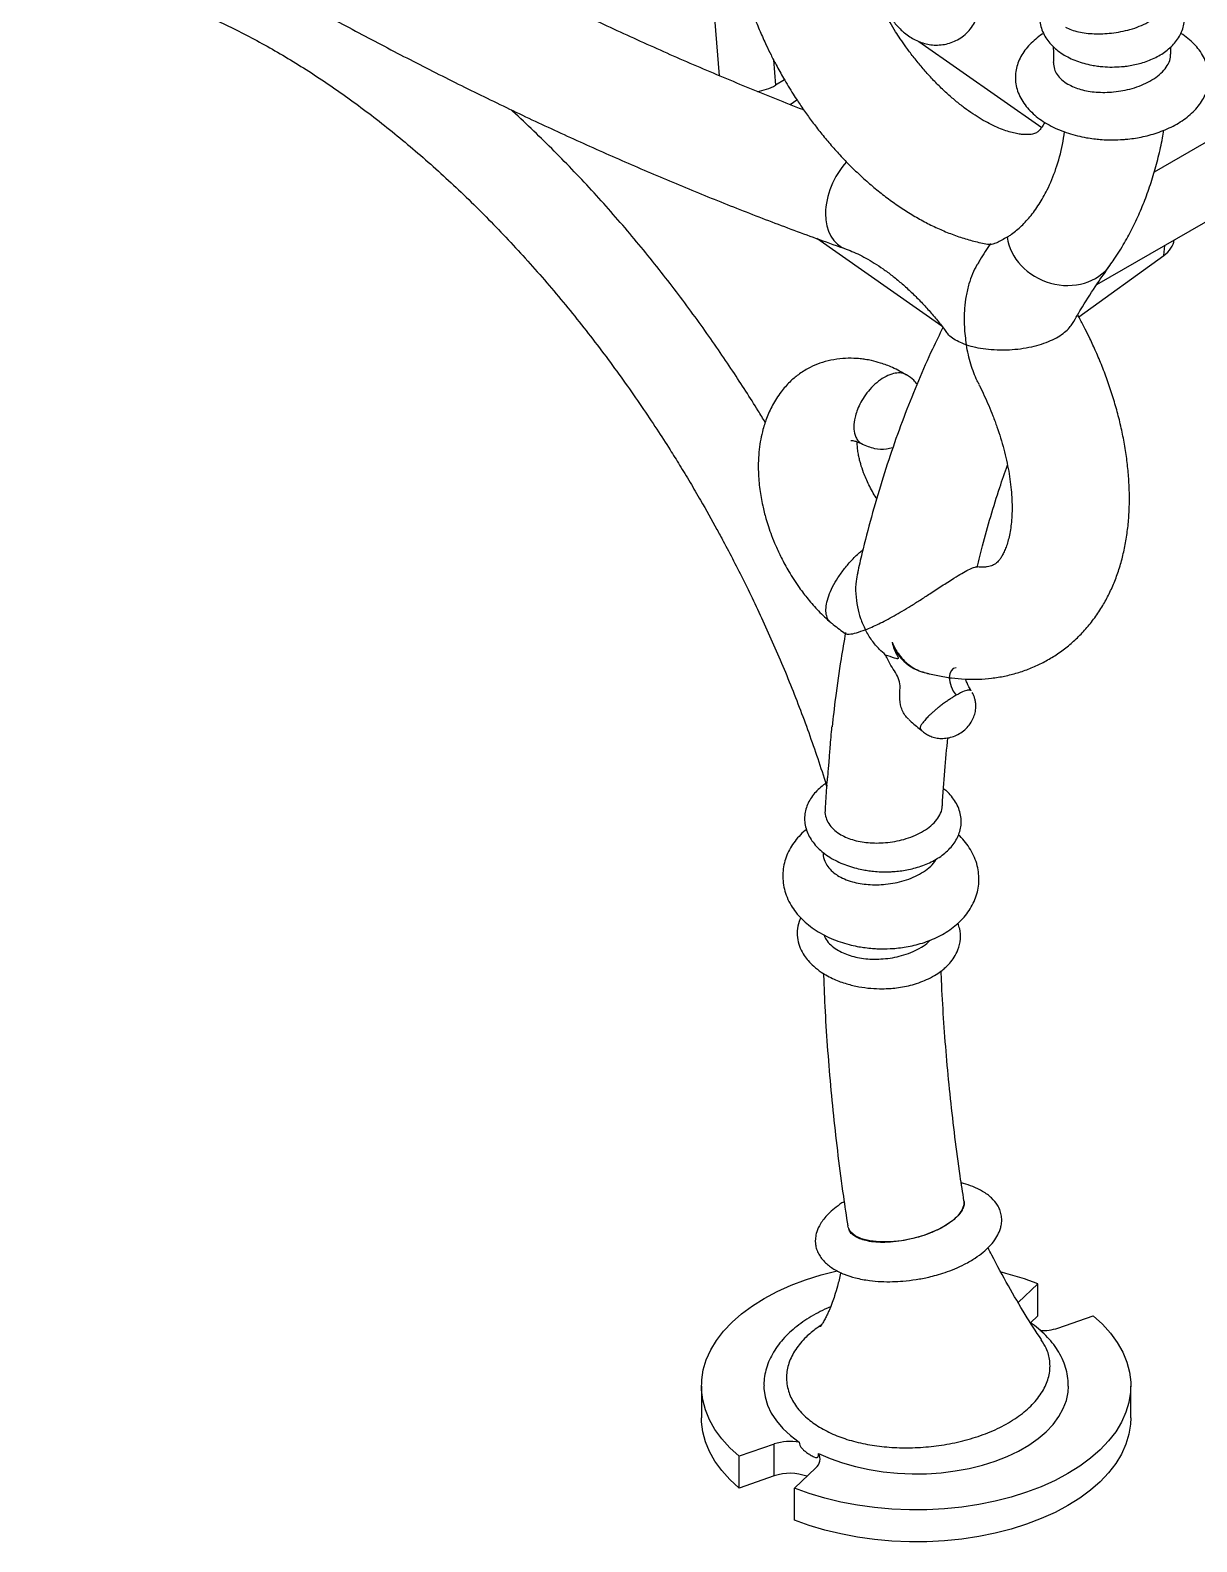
# Model space of a CAD drawing. Header units: millimetres. Extents: x 2710 to 8650, y -4054 to 146.
# Drawn here: x 6531.3 to 6830.1, y -2647.4 to -2260.2 of the extents above; entities that cross this region are included whole.
import ezdxf

# ---------------------------------------------------------------- set-up
doc = ezdxf.new("R2010")
doc.units = ezdxf.units.MM

# ---------------------------------------------------------------- blocks, each defined once
blk = doc.blocks.new('izometria')
at = {"linetype": 'Continuous'}
for p, q in [((3264.33, 1440.64), (2018.88, 721.66)), ((3262.25, 1419.1), (2004.09, 692.78)), ((1907.55, 746.38), (1905.92, 767)), ((1958.61, 755.15), (1990.07, 733.16)), ((2023.13, 751.9), (2023.12, 753.76)), ((1921.4, 750.43), (1921.91, 743.95)), ((1924.23, 745.29), (1921.91, 743.95)), ((1925.62, 739), (1927.35, 740.23)), ((1964.49, 682.26), (1932.44, 704.66)), ((2021.36, 700.36), (2021.6, 702.89)), ((1999.57, 684.62), (2021.36, 700.36)), ((1963.98, 451.02), (1963.94, 451)), ((1989.08, 436.9), (1984.06, 432.11)), ((1989.08, 428.73), (1989.08, 436.9)), ((1989.08, 428.73), (1987.21, 426.95)), ((1994.25, 425.59), (2003.23, 428.73)), ((1902.91, 410.74), (1902.91, 402.57)), ((2012.91, 402.57), (2012.91, 410.74)), ((1921.58, 395.88), (1912.6, 392.74)), ((1921.58, 387.72), (1921.58, 395.88)), ((1912.6, 384.58), (1912.6, 392.74)), ((1921.58, 387.72), (1912.6, 384.58)), ((1926.74, 384.58), (1932.19, 389.76)), ((1926.74, 376.41), (1926.74, 384.58))]:
    blk.add_line(p, q, dxfattribs=at)
at = {"linetype": 'Continuous', "flags": 128}
for points in [[(1968.15, 594.73), (1967.43, 594.5), (1966.87, 593.98), (1966.52, 593.2), (1966.4, 592.22), (1966.52, 591.1), (1966.87, 589.91), (1967.43, 588.75), (1968.15, 587.68)], [(1970.09, 458.15), (1970.14, 457.18), (1969.63, 455.77), (1968.57, 454.32), (1967, 452.9), (1964.98, 451.56), (1963.98, 451.02)], [(1963.95, 451), (1959.91, 449.32), (1957.06, 448.51), (1954.14, 447.94), (1951.26, 447.65), (1948.53, 447.63), (1946.07, 447.9), (1943.96, 448.44), (1942.28, 449.23), (1941.1, 450.24), (1940.47, 451.43), (1940.45, 451.76)], [(1912.6, 392.74), (1910.21, 394.93), (1908.13, 397.23), (1906.39, 399.62), (1904.99, 402.08), (1903.95, 404.6), (1903.26, 407.17), (1902.94, 409.75), (1902.98, 412.34), (1903.39, 414.92), (1904.17, 417.48), (1905.3, 419.98), (1906.78, 422.43), (1908.6, 424.8), (1910.75, 427.07), (1913.22, 429.24), (1915.98, 431.28), (1919.02, 433.19), (1922.32, 434.94), (1925.86, 436.54), (1929.61, 437.96), (1933.55, 439.2), (1937.66, 440.26), (1937.77, 440.28)], [(2003.23, 428.73), (2005.62, 426.54), (2007.69, 424.24), (2009.43, 421.85), (2010.83, 419.39), (2011.88, 416.87), (2012.56, 414.31), (2012.89, 411.72), (2012.84, 409.13), (2012.43, 406.55), (2011.66, 404), (2010.53, 401.49), (2009.05, 399.04), (2007.22, 396.67), (2005.07, 394.4), (2002.61, 392.23), (1999.85, 390.19), (1996.8, 388.29), (1993.5, 386.53), (1989.96, 384.93), (1986.21, 383.51), (1982.27, 382.27), (1978.17, 381.22), (1973.93, 380.36), (1969.59, 379.71), (1965.16, 379.26), (1960.69, 379.03), (1956.21, 379), (1951.73, 379.19), (1947.29, 379.58), (1942.93, 380.19), (1938.66, 380.99), (1934.52, 382), (1930.54, 383.2), (1926.74, 384.58)], [(1918.91, 410.75), (1918.93, 410.14), (1919.2, 407.99), (1919.83, 405.87), (1920.81, 403.8), (1922.13, 401.79), (1923.77, 399.86), (1925.72, 398.03), (1927.97, 396.31)], [(1932.93, 393.45), (1935.9, 392.15), (1939.07, 391.03), (1942.41, 390.08), (1945.9, 389.32), (1949.49, 388.75), (1953.16, 388.39), (1956.87, 388.23), (1960.6, 388.28), (1964.3, 388.53), (1967.94, 388.98), (1971.49, 389.63), (1974.91, 390.47), (1978.18, 391.5), (1981.27, 392.71), (1984.14, 394.07), (1986.78, 395.59), (1989.15, 397.25), (1991.23, 399.03), (1993.01, 400.92), (1994.47, 402.9), (1995.6, 404.95), (1996.39, 407.05), (1996.82, 409.19), (1996.91, 410.72)], [(1912.6, 384.58), (1910.21, 386.77), (1908.13, 389.07), (1906.39, 391.46), (1904.99, 393.92), (1903.95, 396.44), (1903.26, 399), (1902.94, 401.59), (1902.91, 402.57)], [(2012.91, 402.57), (2012.84, 400.97), (2012.43, 398.38), (2011.66, 395.83), (2010.53, 393.32), (2009.05, 390.88), (2007.22, 388.51), (2005.07, 386.23), (2002.61, 384.07), (1999.85, 382.03), (1996.8, 380.12), (1993.5, 378.36), (1989.96, 376.77), (1986.21, 375.35), (1982.27, 374.1), (1978.17, 373.05), (1973.93, 372.2), (1969.59, 371.54), (1965.16, 371.1), (1960.69, 370.86), (1956.21, 370.84), (1951.73, 371.02), (1947.29, 371.42), (1942.93, 372.02), (1938.66, 372.83), (1934.52, 373.83), (1930.54, 375.03), (1926.74, 376.41)]]:
    blk.add_lwpolyline(points, dxfattribs=at)
at = {"linetype": 'Continuous'}
for centre, radius, start, end in [((1914.68, 757.09), 15, 279.5881, 298.8217), ((1963, 604.96), 11.85, 198.319, 261.3074), ((1961.85, 367.73), 74.33, 68.5041, 76.0764), ((1990.28, 437.37), 12.43, 266.912, 288.5977), ((1925.6, 383.8), 12.74, 79.2716, 108.3908), ((1930.36, 392.05), 2.93, 308.6393, 28.637), ((1925.58, 376.03), 12.36, 69.454, 108.879)]:
    blk.add_arc(centre, radius, start, end, dxfattribs=at)
for centre, major_axis, ratio, start_param, end_param in [((1946.18, 715.46), (7.27, 13.03), 0.681246, 1.244268, 3.257971), ((1995.33, 705.19), (13.58, -4.78), 0.853832, 3.54422, 6.041124), ((2014.07, 705.1), (10.02, -0.08), 0.684785, 5.532394, 6.176103)]:
    blk.add_ellipse(centre, major_axis=major_axis, ratio=ratio, start_param=start_param, end_param=end_param, dxfattribs=at)
for points, knots in [([(1929.14, 737.6), (1929.05, 737.63), (1924.47, 739.37), (1915.34, 743.08), (1901.76, 748.76), (1888.14, 754.76), (1874.48, 761.04), (1860.79, 767.62), (1847.08, 774.48), (1833.34, 781.62), (1819.59, 789.05), (1805.82, 796.76), (1792.05, 804.75), (1778.26, 813.01), (1764.48, 821.55), (1750.7, 830.39), (1740.8, 836.87), (1735.49, 840.48), (1734.77, 840.97)], [0, 0, 0, 0, 0.001346, 0.071781, 0.142229, 0.21269, 0.283166, 0.353655, 0.424161, 0.494682, 0.565221, 0.635778, 0.706354, 0.776952, 0.847571, 0.918213, 0.988881, 1, 1, 1, 1]), ([(1716.17, 817.08), (1718.5, 815.5), (1725.19, 810.99), (1736.26, 803.78), (1749.37, 795.44), (1762.51, 787.35), (1775.65, 779.49), (1788.81, 771.87), (1801.97, 764.49), (1815.13, 757.35), (1828.29, 750.46), (1841.45, 743.81), (1854.59, 737.41), (1867.73, 731.27), (1880.85, 725.37), (1893.96, 719.74), (1907.04, 714.35), (1920.1, 709.24), (1931.08, 705.1), (1937.7, 702.78), (1939.98, 701.98)], [0, 0, 0, 0, 0.031281, 0.089785, 0.148307, 0.206846, 0.265401, 0.323972, 0.382557, 0.441155, 0.499767, 0.558392, 0.617028, 0.675676, 0.734334, 0.793003, 0.851682, 0.910371, 0.969068, 1, 1, 1, 1]), ([(1910.37, 787.07), (1910.4, 786.64), (1910.52, 784.86), (1910.95, 781.7), (1911.66, 777.61), (1912.58, 773.52), (1913.68, 769.45), (1914.95, 765.44), (1916.37, 761.53), (1917.89, 757.79), (1919.36, 754.53), (1920.74, 751.68), (1922.19, 748.86), (1923.3, 746.9), (1923.94, 745.77)], [0, 0, 0, 0, 0.032091, 0.131325, 0.22991, 0.327754, 0.42471, 0.520484, 0.614418, 0.704777, 0.790707, 0.851817, 0.914569, 1, 1, 1, 1]), ([(1666.55, 732.99), (1667.11, 734.11), (1668.34, 736.61), (1670.43, 740.22), (1672.78, 743.89), (1675.28, 747.35), (1677.95, 750.63), (1680.79, 753.71), (1683.8, 756.61), (1687.01, 759.31), (1690.42, 761.8), (1694.04, 764.09), (1697.88, 766.14), (1701.94, 767.95), (1706.2, 769.49), (1710.48, 770.7), (1714.75, 771.61), (1718.95, 772.25), (1723.26, 772.65), (1727.66, 772.82), (1732.16, 772.76), (1736.76, 772.46), (1741.45, 771.92), (1746.23, 771.16), (1751.1, 770.15), (1756.04, 768.91), (1761.07, 767.43), (1766.16, 765.71), (1771.31, 763.75), (1776.51, 761.56), (1781.75, 759.14), (1787.04, 756.47), (1792.35, 753.58), (1797.68, 750.46), (1803.02, 747.12), (1808.37, 743.55), (1813.72, 739.77), (1819.05, 735.77), (1824.36, 731.57), (1829.64, 727.16), (1834.89, 722.56), (1840.09, 717.77), (1845.24, 712.8), (1850.32, 707.66), (1855.34, 702.35), (1860.28, 696.88), (1865.13, 691.27), (1869.88, 685.52), (1874.52, 679.66), (1879.04, 673.71), (1883.4, 667.7), (1887.56, 661.74), (1891.37, 656.04), (1894.6, 651.03), (1897.42, 646.5), (1900.03, 642.19), (1901.8, 639.16), (1902.69, 637.63)], [0, 0, 0, 0, 0.015026, 0.033287, 0.051703, 0.07032, 0.089188, 0.10836, 0.127893, 0.147837, 0.168223, 0.189049, 0.210266, 0.231756, 0.253367, 0.274983, 0.294138, 0.313063, 0.331791, 0.350357, 0.368795, 0.387135, 0.405403, 0.42362, 0.441804, 0.459966, 0.478119, 0.496269, 0.514421, 0.53258, 0.55075, 0.568932, 0.587129, 0.60534, 0.623566, 0.641807, 0.660061, 0.678328, 0.696605, 0.714891, 0.733183, 0.751479, 0.769776, 0.788069, 0.806354, 0.824622, 0.842865, 0.861067, 0.879205, 0.897239, 0.915094, 0.932605, 0.949328, 0.964144, 0.975065, 0.987355, 1, 1, 1, 1]), ([(1991.91, 767.83), (1991.72, 767.6), (1991.16, 766.92), (1990.48, 765.67), (1989.87, 764.11), (1989.55, 762.45), (1989.52, 760.73), (1989.81, 758.97), (1990.43, 757.28), (1991.33, 755.72), (1992.46, 754.31), (1993.84, 753.03), (1995.42, 751.9), (1997.15, 750.94), (1998.98, 750.16), (2000.9, 749.54), (2002.7, 749.12), (2004.34, 748.85), (2006.08, 748.66), (2008.14, 748.58), (2010.07, 748.66), (2011.74, 748.83), (2013.15, 749.05), (2014.79, 749.4), (2016.45, 749.88), (2018.1, 750.5), (2019.7, 751.26), (2021.22, 752.17), (2022.62, 753.22), (2023.86, 754.42), (2024.92, 755.75), (2025.76, 757.21), (2026.36, 758.78), (2026.69, 760.44), (2026.71, 762.16), (2026.42, 763.92), (2025.8, 765.61), (2024.91, 767.17), (2023.76, 768.57), (2022.84, 769.5), (2022.25, 769.92), (2022.2, 769.96)], [0, 0, 0, 0, 0.014441, 0.041041, 0.06753, 0.094143, 0.121244, 0.149317, 0.178833, 0.206331, 0.23475, 0.263954, 0.293506, 0.322856, 0.351442, 0.378832, 0.406767, 0.426963, 0.445538, 0.476585, 0.508605, 0.521752, 0.543477, 0.565922, 0.589917, 0.614876, 0.640595, 0.6669, 0.693591, 0.72043, 0.747206, 0.773806, 0.800295, 0.826907, 0.854009, 0.882082, 0.911597, 0.939096, 0.967514, 0.996719, 1, 1, 1, 1]), ([(1996.15, 758.85), (1996.66, 758.6), (1997.68, 758.11), (2000.09, 757.43), (2002.84, 757.1), (2005.71, 757.11), (2008.03, 757.29), (2010.38, 757.65), (2012.79, 758.21), (2015.12, 759.01), (2017.32, 760.06), (2019.27, 761.36), (2020.84, 762.86), (2021.94, 764.5), (2022.52, 766.03), (2022.46, 766.98), (2022.44, 767.37)], [0, 0, 0, 0, 0.054322, 0.110206, 0.220753, 0.279519, 0.339664, 0.405291, 0.472439, 0.546032, 0.621473, 0.700416, 0.781624, 0.86068, 0.942398, 1, 1, 1, 1]), ([(1950.56, 762.56), (1950.96, 761.92), (1951.51, 761.03), (1952.45, 759.82), (1953.29, 758.86), (1954.38, 757.8), (1955.6, 756.81), (1956.96, 755.92), (1958.44, 755.17), (1960.03, 754.62), (1961.7, 754.28), (1963.42, 754.19), (1965.16, 754.37), (1966.89, 754.82), (1968.56, 755.57), (1970.12, 756.61), (1971.52, 757.94), (1972.64, 759.46), (1973.49, 761.1), (1974.03, 762.82), (1974.3, 764.05), (1974.32, 764.72), (1974.32, 764.76)], [0, 0, 0, 0, 0.066142, 0.092418, 0.136032, 0.181046, 0.229382, 0.279949, 0.332067, 0.384768, 0.437483, 0.49024, 0.54347, 0.597611, 0.652933, 0.709566, 0.767679, 0.827738, 0.882269, 0.938099, 0.995667, 1, 1, 1, 1]), ([(1990.83, 734.46), (1990.81, 734.42), (1990.63, 734.02), (1990.3, 733.47), (1989.84, 732.8), (1989.43, 732.33), (1989.05, 732), (1988.71, 731.77), (1988.32, 731.59), (1987.75, 731.42), (1987.02, 731.31), (1986.1, 731.27), (1984.98, 731.34), (1983.65, 731.54), (1982.14, 731.89), (1980.46, 732.42), (1978.63, 733.15), (1976.67, 734.08), (1974.6, 735.23), (1972.45, 736.58), (1970.25, 738.15), (1968, 739.92), (1965.75, 741.89), (1963.5, 744.03), (1961.3, 746.33), (1959.17, 748.76), (1957.17, 751.23), (1955.4, 753.6), (1953.92, 755.73), (1952.55, 757.81), (1951.45, 759.58), (1950.77, 760.75), (1950.54, 761.14)], [0, 0, 0, 0, 0.003284, 0.036055, 0.070138, 0.106538, 0.14714, 0.196383, 0.250571, 0.291221, 0.32887, 0.364271, 0.398442, 0.432021, 0.465406, 0.498785, 0.532306, 0.566071, 0.600125, 0.634476, 0.669105, 0.70397, 0.739012, 0.774143, 0.809228, 0.844031, 0.878053, 0.909872, 0.936123, 0.958484, 0.986239, 1, 1, 1, 1]), ([(1990.53, 757.21), (1990.42, 757.15), (1989.69, 756.72), (1988.51, 755.78), (1987, 754.41), (1985.73, 752.91), (1984.7, 751.3), (1983.94, 749.62), (1983.46, 747.87), (1983.27, 746.08), (1983.41, 744.25), (1983.86, 742.43), (1984.66, 740.62), (1985.75, 738.91), (1987.11, 737.35), (1988.67, 735.93), (1990.46, 734.63), (1992.45, 733.47), (1994.61, 732.47), (1996.88, 731.63), (1999.2, 730.98), (2001.38, 730.52), (2003.33, 730.23), (2005.19, 730.04), (2006.76, 729.96), (2008.73, 729.94), (2010.43, 730), (2012.42, 730.18), (2014.12, 730.4), (2016.12, 730.77), (2018.17, 731.28), (2020.23, 731.94), (2022.26, 732.75), (2024.22, 733.71), (2026.06, 734.82), (2027.74, 736.07), (2029.23, 737.46), (2030.51, 738.96), (2031.54, 740.56), (2032.3, 742.24), (2032.78, 743.99), (2032.96, 745.79), (2032.83, 747.61), (2032.37, 749.44), (2031.58, 751.25), (2030.48, 752.95), (2029.13, 754.52), (2027.55, 755.92), (2026.4, 756.83), (2025.73, 757.22), (2025.72, 757.22)], [0, 0, 0, 0, 0.003774, 0.026047, 0.048412, 0.0708, 0.09318, 0.115563, 0.138002, 0.160598, 0.183487, 0.206814, 0.230737, 0.255451, 0.278171, 0.30124, 0.324607, 0.348175, 0.371803, 0.395283, 0.418251, 0.439767, 0.457366, 0.472289, 0.490753, 0.49999, 0.525963, 0.536716, 0.554521, 0.573027, 0.592875, 0.61357, 0.634896, 0.656673, 0.678759, 0.701032, 0.723396, 0.745785, 0.768165, 0.790547, 0.812986, 0.835582, 0.858471, 0.881799, 0.905722, 0.930436, 0.953155, 0.976225, 0.999592, 1, 1, 1, 1]), ([(1993.03, 753.84), (1993.06, 753.13), (1993.1, 751.73), (1993.07, 750.39), (1993.05, 749.73)], [0, 0, 0, 0, 0.506016, 1, 1, 1, 1]), ([(1996.79, 744.21), (1997.84, 743.71), (1999.97, 742.7), (2003.4, 742.18), (2006.27, 742.09), (2008.58, 742.22), (2010.93, 742.55), (2013.33, 743.12), (2015.66, 743.92), (2017.87, 744.98), (2019.83, 746.27), (2021.44, 747.75), (2022.55, 749.39), (2023.12, 750.79), (2023.09, 751.64), (2023.08, 751.9)], [0, 0, 0, 0, 0.110044, 0.223271, 0.283294, 0.344724, 0.411697, 0.480224, 0.555318, 0.632272, 0.713548, 0.797146, 0.878705, 0.963061, 1, 1, 1, 1]), ([(1993.08, 749.73), (1993.12, 749.17), (1993.2, 748.12), (1993.97, 746.64), (1995.1, 745.31), (1996.23, 744.57), (1996.79, 744.21)], [0, 0, 0, 0, 0.275203, 0.511603, 0.756943, 1, 1, 1, 1]), ([(1923.94, 745.77), (1924.76, 744.39), (1925.91, 742.44), (1927.73, 739.63), (1929.34, 737.27), (1931.34, 734.52), (1933.51, 731.71), (1935.87, 728.86), (1938.39, 726.04), (1941.04, 723.29), (1943.82, 720.62), (1946.72, 718.06), (1949.71, 715.65), (1952.8, 713.39), (1955.96, 711.3), (1959.21, 709.4), (1962.52, 707.7), (1965.88, 706.22), (1969.28, 704.97), (1972.71, 703.98), (1975.29, 703.38), (1976.72, 703.19), (1976.99, 703.15)], [0, 0, 0, 0, 0.063061, 0.088793, 0.131447, 0.175689, 0.223102, 0.272526, 0.323507, 0.375691, 0.428835, 0.482767, 0.537363, 0.592531, 0.648191, 0.70427, 0.760684, 0.8173, 0.873947, 0.930443, 0.986595, 1, 1, 1, 1]), ([(1919.28, 657.58), (1918.67, 658.58), (1917.03, 661.26), (1914.26, 665.66), (1910.86, 670.86), (1907.21, 676.27), (1903.3, 681.85), (1899.18, 687.52), (1894.86, 693.23), (1890.36, 698.94), (1885.72, 704.61), (1880.94, 710.21), (1876.03, 715.73), (1871, 721.15), (1865.87, 726.45), (1860.63, 731.6), (1856.69, 735.36), (1854.48, 737.34), (1854.07, 737.71)], [0, 0, 0, 0, 0.0329176, 0.0885884, 0.1463255, 0.2082134, 0.2727639, 0.3393776, 0.4075767, 0.477022, 0.5474622, 0.6187089, 0.6906176, 0.7630759, 0.8359956, 0.9093048, 0.9829473, 1, 1, 1, 1]), ([(1981.24, 705.05), (1981.51, 705.22), (1982.63, 705.93), (1984.6, 707.54), (1987.09, 710.17), (1989.43, 713.36), (1991.74, 717.43), (1993.84, 722.51), (1995.24, 727.62), (1995.78, 730.93), (1995.95, 732.01)], [0, 0, 0, 0, 0.042006, 0.171567, 0.301145, 0.434648, 0.568154, 0.740803, 0.915578, 1, 1, 1, 1]), ([(2007.49, 697.79), (2007.89, 698.32), (2009.25, 700.17), (2011.24, 703.44), (2013.48, 707.59), (2015.43, 711.8), (2017.16, 716.2), (2018.69, 720.78), (2019.98, 725.53), (2020.87, 729.42), (2021.26, 731.76), (2021.37, 732.42)], [0, 0, 0, 0, 0.054698, 0.190877, 0.314736, 0.439859, 0.566095, 0.693261, 0.821152, 0.949563, 1, 1, 1, 1]), ([(1981.24, 705.05), (1980.3, 704.51), (1978.89, 703.7), (1977.5, 703.16), (1977.15, 703.15), (1976.99, 703.15)], [0, 0, 0, 0, 0.5046982, 0.7656008, 1, 1, 1, 1]), ([(1940, 701.92), (1940.32, 701.81), (1941.25, 701.49), (1942.94, 700.75), (1945.02, 699.69), (1947.2, 698.41), (1949.45, 696.92), (1951.75, 695.23), (1954.07, 693.32), (1956.39, 691.23), (1958.69, 688.97), (1960.94, 686.55), (1963.11, 684.02), (1964.76, 681.96), (1965.66, 680.72), (1965.91, 680.38)], [0, 0, 0, 0, 0.043715, 0.125842, 0.208582, 0.291993, 0.376069, 0.460747, 0.54592, 0.631435, 0.717067, 0.802465, 0.886993, 0.969233, 1, 1, 1, 1]), ([(1976.95, 703.41), (1976.03, 702.02), (1974.89, 700.27), (1973.83, 698.43), (1973.61, 698.06)], [0, 0, 0, 0, 0.798036, 1, 1, 1, 1]), ([(1973.61, 698.07), (1973.57, 698.01), (1973.06, 697.28), (1972.31, 695.59), (1971.34, 692.95), (1970.66, 689.95), (1970.2, 686.24), (1970.17, 681.99), (1970.52, 678.96), (1970.77, 677.47), (1970.77, 677.47)], [0, 0, 0, 0, 0.009616, 0.130179, 0.254213, 0.399397, 0.548465, 0.76984, 0.998971, 1, 1, 1, 1]), ([(1997.98, 682.9), (1998.82, 684.35), (2000.85, 687.83), (2004.03, 692.79), (2006.44, 696.19), (2007.54, 697.75)], [0, 0, 0, 0, 0.279491, 0.671295, 1, 1, 1, 1]), ([(1964.79, 681.87), (1963.88, 680.05), (1961.68, 675.6), (1958.46, 668.26), (1955.08, 659.9), (1951.95, 651.28), (1949.05, 642.43), (1946.41, 633.35), (1944.36, 625.55), (1943.28, 620.71), (1942.91, 619.05)], [0, 0, 0, 0, 0.0959231, 0.2333753, 0.371311, 0.5096741, 0.64841, 0.7874667, 0.9267956, 1, 1, 1, 1]), ([(1959.78, 593.61), (1959.85, 593.58), (1961.07, 593.2), (1963.47, 592.68), (1966.95, 592.08), (1970.42, 591.79), (1973.86, 591.76), (1977.25, 592.01), (1980.59, 592.55), (1983.86, 593.37), (1987.04, 594.47), (1990.13, 595.87), (1993.1, 597.55), (1995.94, 599.52), (1998.62, 601.78), (2001.13, 604.33), (2003.44, 607.16), (2005.47, 610.16), (2007.2, 613.29), (2008.67, 616.52), (2009.91, 619.92), (2010.92, 623.5), (2011.69, 627.22), (2012.22, 631.07), (2012.52, 635.02), (2012.58, 639.06), (2012.4, 643.15), (2012.01, 647.28), (2011.41, 651.44), (2010.6, 655.6), (2009.6, 659.76), (2008.42, 663.88), (2007.07, 667.94), (2005.59, 671.88), (2004.04, 675.59), (2002.59, 678.76), (2001.2, 681.56), (2000.16, 683.59), (1999.48, 684.79), (1999.29, 685.13)], [0, 0, 0, 0, 0.001735, 0.030651, 0.059339, 0.087735, 0.115811, 0.143584, 0.171117, 0.198499, 0.225845, 0.253274, 0.280915, 0.308898, 0.337326, 0.366342, 0.396108, 0.426798, 0.455037, 0.483866, 0.513266, 0.543167, 0.573448, 0.60397, 0.634599, 0.665218, 0.69573, 0.726097, 0.756291, 0.786288, 0.816059, 0.845553, 0.874665, 0.903153, 0.930354, 0.955005, 0.97268, 0.992333, 1, 1, 1, 1]), ([(1970.77, 677.47), (1970.78, 677.47), (1971.49, 677.23), (1973.05, 676.81), (1975.7, 676.37), (1978.64, 676.13), (1981.66, 676.15), (1984.67, 676.42), (1987.46, 676.91), (1990.07, 677.61), (1992.35, 678.48), (1994.35, 679.5), (1995.97, 680.62), (1997.21, 681.78), (1997.71, 682.57), (1997.93, 682.93)], [0, 0, 0, 0, 0.000667, 0.091827, 0.185511, 0.278103, 0.37387, 0.458829, 0.546645, 0.62553, 0.706907, 0.78252, 0.860386, 0.935065, 1, 1, 1, 1]), ([(1970.77, 677.47), (1970.77, 677.47), (1970.06, 677.7), (1968.73, 678.22), (1967.16, 679.16), (1966.21, 679.89), (1965.98, 680.35), (1965.95, 680.41)], [0, 0, 0, 0, 0.002242, 0.30831, 0.622022, 0.951263, 1, 1, 1, 1]), ([(1955.53, 669.72), (1954.3, 670.4), (1952.09, 671.63), (1949.05, 672.75), (1946.74, 673.37), (1945, 673.7), (1943.48, 673.89), (1941.55, 674.03), (1939.02, 673.99), (1936.09, 673.57), (1933.31, 672.79), (1930.6, 671.65), (1928.09, 670.14), (1925.68, 668.15), (1923.41, 665.67), (1921.35, 662.58), (1919.74, 659.17), (1918.44, 655.22), (1917.55, 650.52), (1917.39, 645.37), (1917.8, 640.53), (1918.5, 636.54), (1919.3, 633.36), (1920.08, 630.81), (1920.9, 628.48), (1921.98, 625.82), (1923.43, 622.72), (1925.4, 619.11), (1927.72, 615.54), (1930.28, 612.19), (1932.97, 609.12), (1934.98, 607.28), (1936.04, 606.31)], [0, 0, 0, 0, 0.0426048, 0.0768504, 0.1026766, 0.1199673, 0.1341031, 0.1507904, 0.1807044, 0.2135189, 0.2442265, 0.2726243, 0.3065284, 0.3363337, 0.371086, 0.4129093, 0.4517707, 0.4857022, 0.5372317, 0.5940918, 0.6363818, 0.6760873, 0.7073029, 0.7266649, 0.7488475, 0.7746307, 0.8044662, 0.8411822, 0.8855679, 0.9196793, 0.9576846, 1, 1, 1, 1]), ([(1974.08, 667.27), (1973.9, 667.59), (1973.03, 669.09), (1971.88, 672.49), (1971.07, 675.72), (1970.77, 677.46), (1970.77, 677.47)], [0, 0, 0, 0, 0.114638, 0.550835, 0.998286, 1, 1, 1, 1]), ([(1955.46, 669.7), (1955.26, 669.82), (1954.66, 670.19), (1953.37, 670.32), (1951.64, 670.04), (1949.73, 669.18), (1947.82, 667.83), (1946.08, 666.12), (1944.62, 664.23), (1943.5, 662.33), (1942.73, 660.55), (1942.12, 658.56), (1941.84, 656.38), (1942.12, 654.52), (1942.73, 653.25), (1943.32, 652.5), (1943.84, 652.25), (1944.01, 652.16)], [0, 0, 0, 0, 0.037065, 0.110716, 0.190137, 0.272831, 0.355526, 0.434945, 0.508599, 0.57515, 0.634309, 0.686473, 0.772483, 0.858492, 0.910656, 0.969815, 1, 1, 1, 1]), ([(1958.15, 667.38), (1957.88, 667.73), (1957.13, 668.69), (1956.12, 669.34), (1955.48, 669.75)], [0, 0, 0, 0, 0.3645838, 1, 1, 1, 1]), ([(1974.01, 667.24), (1974.08, 667.1), (1974.56, 666.17), (1975.4, 664.4), (1976.54, 661.86), (1977.62, 659.2), (1978.64, 656.42), (1979.57, 653.57), (1980.39, 650.71), (1981.08, 647.86), (1981.64, 645.05), (1982.06, 642.31), (1982.34, 639.67), (1982.48, 637.15), (1982.49, 634.78), (1982.37, 632.56), (1982.15, 630.53), (1981.83, 628.68), (1981.42, 627.04), (1980.96, 625.61), (1980.46, 624.4), (1979.94, 623.4), (1979.43, 622.6), (1978.93, 621.99), (1978.47, 621.53), (1978.01, 621.18), (1977.54, 620.93), (1976.92, 620.72), (1976.19, 620.56), (1975.25, 620.48), (1974.32, 620.48), (1973.61, 620.56), (1973.36, 620.6)], [0, 0, 0, 0, 0.004719, 0.031846, 0.059928, 0.089933, 0.121081, 0.153041, 0.18554, 0.218378, 0.2514, 0.284489, 0.317549, 0.35051, 0.383323, 0.41596, 0.448422, 0.48074, 0.512994, 0.545322, 0.577894, 0.611017, 0.645186, 0.681204, 0.720485, 0.765967, 0.826048, 0.868759, 0.908532, 0.945471, 0.980787, 1, 1, 1, 1]), ([(1941.19, 652.95), (1941.18, 652.95), (1941.15, 652.97), (1941.52, 652.98), (1942.25, 652.81), (1943.2, 652.47), (1943.83, 652.17), (1944.16, 652.02)], [0, 0, 0, 0, 0.08384, 0.329961, 0.629565, 0.804571, 1, 1, 1, 1]), ([(1947.84, 638.08), (1947.79, 638.14), (1947.01, 639.24), (1945.82, 641.51), (1944.51, 644.43), (1943.8, 646.58), (1943.41, 648.04), (1943.15, 649.23), (1942.93, 650.53), (1942.83, 651.72), (1942.84, 652.33), (1942.85, 652.58)], [0, 0, 0, 0, 0.011232, 0.211851, 0.398232, 0.538195, 0.603789, 0.689681, 0.795242, 0.916124, 1, 1, 1, 1]), ([(1943.97, 652.12), (1945.04, 651.64), (1947.04, 650.76), (1949.86, 650.66), (1951.41, 651.05), (1951.97, 651.19)], [0, 0, 0, 0, 0.424543, 0.792333, 1, 1, 1, 1]), ([(1973.51, 620.43), (1973.96, 622.28), (1975.05, 626.71), (1977, 633.53), (1979.13, 640.43), (1980.64, 644.7), (1981.31, 646.6)], [0, 0, 0, 0, 0.202904, 0.487838, 0.773079, 1, 1, 1, 1]), ([(1902.69, 637.63), (1904.1, 635.15), (1906.08, 631.67), (1908.88, 626.49), (1911.22, 622.06), (1913.91, 616.74), (1916.65, 611.11), (1919.4, 605.19), (1922.13, 599.05), (1924.79, 592.73), (1927.36, 586.28), (1929.83, 579.74), (1932.16, 573.11), (1933.87, 567.99), (1934.76, 565.09), (1934.96, 564.41)], [0, 0, 0, 0, 0.10509, 0.1472, 0.217152, 0.289692, 0.367435, 0.448502, 0.532136, 0.617727, 0.704841, 0.793156, 0.882426, 0.972462, 1, 1, 1, 1]), ([(1936.07, 606.35), (1935.99, 606.4), (1935.53, 606.68), (1935.06, 607.61), (1934.73, 609.12), (1934.89, 611.01), (1935.47, 613.14), (1936.48, 615.44), (1937.86, 617.82), (1939.57, 620.19), (1941.53, 622.44), (1943.14, 624.05), (1944.08, 624.8), (1944.29, 624.97)], [0, 0, 0, 0, 0.022893, 0.127282, 0.229588, 0.330746, 0.431905, 0.53421, 0.6386, 0.745651, 0.855512, 0.967906, 1, 1, 1, 1]), ([(1944.93, 604.45), (1944.94, 604.45), (1945.97, 604.87), (1948.28, 605.9), (1952.2, 607.97), (1955.83, 610.11), (1958.93, 612.06), (1961.55, 613.75), (1963.94, 615.33), (1966.04, 616.7), (1967.81, 617.83), (1969.69, 618.97), (1971.51, 619.96), (1972.66, 620.44), (1973.23, 620.59), (1973.33, 620.57), (1973.36, 620.56)], [0, 0, 0, 0, 0.00051, 0.130244, 0.263527, 0.398182, 0.467841, 0.537447, 0.622055, 0.664271, 0.707617, 0.766624, 0.825729, 0.903831, 0.969229, 1, 1, 1, 1]), ([(1942.94, 619.04), (1942.78, 618.33), (1942.4, 616.6), (1942.38, 613.64), (1942.77, 610.42), (1943.62, 607.32), (1944.45, 605.39), (1944.93, 604.46), (1944.93, 604.45)], [0, 0, 0, 0, 0.1495793, 0.3664958, 0.5900255, 0.791781, 0.9985227, 1, 1, 1, 1]), ([(1936.1, 606.28), (1936.3, 606.12), (1937.52, 605.11), (1938.81, 604.14), (1939.92, 603.39), (1939.96, 603.36)], [0, 0, 0, 0, 0.158798, 0.965973, 1, 1, 1, 1]), ([(1944.93, 604.45), (1944.93, 604.45), (1944.05, 604.1), (1942.42, 603.52), (1940.87, 603.22), (1940.1, 603.23), (1940.01, 603.37), (1939.99, 603.4)], [0, 0, 0, 0, 0.00161, 0.348722, 0.706655, 0.934125, 1, 1, 1, 1]), ([(1950.08, 597.99), (1949.55, 598.46), (1948.28, 599.58), (1946.51, 601.73), (1945.42, 603.5), (1944.94, 604.44), (1944.93, 604.45)], [0, 0, 0, 0, 0.260623, 0.623811, 0.99734, 1, 1, 1, 1]), ([(1939.82, 603.74), (1939.43, 601.5), (1938.47, 595.99), (1937.31, 587.94), (1936.65, 582.06), (1936.37, 579.59)], [0, 0, 0, 0, 0.283834, 0.698859, 1, 1, 1, 1]), ([(1951.75, 601.24), (1951.92, 600.65), (1952.27, 599.46), (1952.87, 598.25), (1953.24, 597.51), (1953.35, 597.19), (1953.28, 597.04), (1953, 597.01), (1951.86, 597.37), (1950.85, 597.72), (1950.08, 597.99)], [0, 0, 0, 0, 0.182328, 0.370147, 0.432433, 0.495349, 0.53369, 0.571933, 0.674881, 1, 1, 1, 1]), ([(1951.75, 601.24), (1952.22, 600.26), (1953.01, 598.63), (1954.56, 596.75), (1956.08, 595.38), (1957.78, 594.35), (1959.03, 593.76), (1959.72, 593.63), (1959.78, 593.62)], [0, 0, 0, 0, 0.259178, 0.435326, 0.616397, 0.796514, 0.981202, 1, 1, 1, 1]), ([(1956.02, 581.54), (1955.83, 581.7), (1954.95, 582.49), (1953.95, 584.49), (1953.61, 587.12), (1953.85, 589.53), (1953.69, 591.62), (1952.66, 593.49), (1951.28, 595.51), (1950.52, 597.09), (1950.08, 597.99)], [0, 0, 0, 0, 0.044359, 0.20978, 0.376862, 0.499912, 0.623464, 0.734916, 0.848483, 1, 1, 1, 1]), ([(1971.99, 588.84), (1971.98, 588.86), (1971.95, 588.92), (1971.83, 588.99), (1971.63, 589.04), (1971.3, 589.03), (1970.85, 588.93), (1969.92, 588.62), (1968.68, 588), (1967.33, 587.19), (1966.49, 586.64), (1965.61, 586.04), (1964.73, 585.4), (1963.88, 584.74), (1963.14, 584.15), (1962.52, 583.61), (1961.94, 583.1), (1961.42, 582.62), (1960.93, 582.14), (1960.5, 581.69), (1960.1, 581.25), (1959.76, 580.84), (1959.46, 580.45), (1959.23, 580.1), (1959.06, 579.78), (1958.95, 579.51), (1958.9, 579.28), (1958.91, 579.09), (1958.97, 579.01), (1959, 578.96)], [0, 0, 0, 0, 0.011184, 0.039473, 0.072349, 0.109002, 0.151168, 0.198989, 0.32897, 0.374564, 0.418127, 0.459542, 0.507362, 0.549527, 0.586182, 0.619057, 0.647347, 0.680272, 0.707095, 0.736527, 0.765737, 0.794795, 0.823773, 0.852751, 0.881808, 0.911018, 0.94045, 0.967272, 1, 1, 1, 1]), ([(1972, 588.85), (1971.62, 589.49), (1971.07, 590.41), (1970.7, 591.5), (1970.59, 591.83)], [0, 0, 0, 0, 0.694017, 1, 1, 1, 1]), ([(1959, 578.96), (1959.14, 578.82), (1959.53, 578.42), (1960.3, 577.84), (1961.36, 577.25), (1962.62, 576.82), (1964.05, 576.6), (1965.58, 576.64), (1967.14, 576.97), (1968.66, 577.6), (1970.06, 578.52), (1971.28, 579.69), (1972.21, 581.03), (1972.84, 582.46), (1973.18, 583.88), (1973.23, 585.18), (1973.09, 586.28), (1972.81, 587.34), (1972.47, 588.02), (1972.27, 588.42)], [0, 0, 0, 0, 0.024957, 0.072376, 0.124258, 0.182109, 0.244571, 0.310758, 0.379859, 0.451094, 0.523695, 0.596881, 0.670002, 0.735083, 0.798077, 0.858073, 0.902751, 0.941398, 1, 1, 1, 1]), ([(1956, 581.52), (1956.11, 581.41), (1957.06, 580.44), (1958.12, 579.63), (1959.06, 578.91)], [0, 0, 0, 0, 0.115335, 1, 1, 1, 1]), ([(1935.01, 564.66), (1935.03, 564.81), (1935.06, 565.09), (1935.21, 566.12), (1935.4, 567.82), (1935.63, 570.59), (1935.89, 574.72), (1936.19, 577.83), (1936.36, 579.59)], [0, 0, 0, 0, 0.097445, 0.184659, 0.274267, 0.489164, 0.710066, 1, 1, 1, 1]), ([(1964.62, 559.36), (1964.63, 559.41), (1964.77, 562.44), (1965.21, 568.27), (1965.76, 573.98), (1966.03, 576.79)], [0, 0, 0, 0, 0.007017, 0.510557, 1, 1, 1, 1]), ([(1934.76, 565.08), (1934.57, 564.95), (1933.85, 564.48), (1932.77, 563.54), (1931.57, 562.24), (1930.6, 560.83), (1929.88, 559.31), (1929.44, 557.71), (1929.29, 556.05), (1929.45, 554.35), (1929.94, 552.69), (1930.72, 551.11), (1931.74, 549.65), (1933.02, 548.27), (1934.53, 547.01), (1936.24, 545.88), (1938.1, 544.91), (1940.07, 544.1), (1942.06, 543.48), (1943.85, 543.05), (1945.48, 542.77), (1947.11, 542.56), (1949.13, 542.43), (1950.98, 542.44), (1952.76, 542.56), (1954.27, 542.72), (1956.03, 543.03), (1957.83, 543.46), (1959.63, 544.04), (1961.39, 544.77), (1963.06, 545.65), (1964.6, 546.67), (1965.99, 547.83), (1967.18, 549.12), (1968.16, 550.52), (1968.88, 552.03), (1969.34, 553.61), (1969.5, 555.26), (1969.35, 556.96), (1968.86, 558.67), (1968.06, 560.31), (1966.98, 561.82), (1965.94, 562.97), (1965.18, 563.58), (1964.93, 563.78)], [0, 0, 0, 0, 0.009099, 0.034027, 0.059103, 0.084276, 0.109563, 0.135051, 0.160915, 0.187399, 0.214741, 0.240197, 0.266063, 0.292311, 0.31883, 0.345448, 0.371939, 0.397989, 0.422967, 0.446049, 0.462491, 0.480236, 0.502409, 0.531612, 0.543654, 0.56358, 0.584249, 0.606392, 0.629459, 0.653223, 0.677498, 0.702137, 0.72702, 0.75205, 0.777174, 0.802394, 0.827786, 0.853508, 0.879793, 0.906888, 0.935086, 0.960917, 0.987146, 1, 1, 1, 1]), ([(1935.02, 564.66), (1934.87, 562.84), (1934.7, 560.73), (1934.6, 558.58), (1934.59, 558.28)], [0, 0, 0, 0, 0.86337, 1, 1, 1, 1]), ([(1934.61, 558.28), (1934.6, 558.22), (1934.47, 557.56), (1934.74, 556.37), (1935.46, 554.77), (1936.61, 553.35), (1937.73, 552.56), (1938.28, 552.17)], [0, 0, 0, 0, 0.029908, 0.302071, 0.530466, 0.767501, 1, 1, 1, 1]), ([(1938.28, 552.17), (1938.78, 551.89), (1939.79, 551.31), (1942.18, 550.44), (1944.93, 549.93), (1947.8, 549.8), (1950.12, 549.9), (1952.47, 550.21), (1954.87, 550.76), (1957.2, 551.54), (1959.4, 552.59), (1961.36, 553.89), (1962.95, 555.4), (1964.05, 557.07), (1964.6, 558.41), (1964.57, 559.19), (1964.57, 559.37)], [0, 0, 0, 0, 0.055637, 0.112837, 0.227306, 0.288112, 0.350348, 0.418164, 0.487555, 0.563505, 0.641335, 0.723507, 0.808029, 0.890418, 0.975635, 1, 1, 1, 1]), ([(1929.82, 553.31), (1929.7, 553.23), (1929.01, 552.69), (1927.9, 551.56), (1926.53, 549.92), (1925.42, 548.13), (1924.56, 546.23), (1923.99, 544.25), (1923.72, 542.2), (1923.76, 540.1), (1924.12, 537.99), (1924.81, 535.89), (1925.82, 533.89), (1927.1, 532.04), (1928.6, 530.36), (1930.34, 528.8), (1932.29, 527.4), (1934.42, 526.17), (1936.67, 525.13), (1938.97, 524.3), (1941.17, 523.69), (1943.13, 523.28), (1944.95, 523), (1946.61, 522.83), (1948.73, 522.71), (1950.63, 522.73), (1952.69, 522.86), (1954.41, 523.05), (1956.42, 523.4), (1958.49, 523.89), (1960.59, 524.55), (1962.66, 525.38), (1964.66, 526.38), (1966.56, 527.56), (1968.31, 528.92), (1969.87, 530.44), (1971.23, 532.1), (1972.34, 533.9), (1973.19, 535.8), (1973.76, 537.79), (1974.02, 539.84), (1973.98, 541.94), (1973.61, 544.05), (1972.91, 546.16), (1971.89, 548.15), (1970.59, 549.99), (1969.55, 551.23), (1968.87, 551.82), (1968.77, 551.91)], [0, 0, 0, 0, 0.004433, 0.027745, 0.050943, 0.073983, 0.096882, 0.119727, 0.142655, 0.165855, 0.189528, 0.213884, 0.23921, 0.262752, 0.286869, 0.311495, 0.336465, 0.361536, 0.3864, 0.410623, 0.433333, 0.452775, 0.468185, 0.486146, 0.500161, 0.528757, 0.540096, 0.558926, 0.578406, 0.599262, 0.621002, 0.643422, 0.666321, 0.689521, 0.712856, 0.736179, 0.759388, 0.782438, 0.805355, 0.828223, 0.851185, 0.87443, 0.89816, 0.92259, 0.948008, 0.971586, 0.995737, 1, 1, 1, 1]), ([(1934.15, 547.43), (1934.13, 547.27), (1934.04, 546.54), (1934.4, 545.29), (1935.22, 543.76), (1936.37, 542.51), (1937.37, 541.82), (1937.81, 541.52)], [0, 0, 0, 0, 0.072586, 0.346993, 0.576327, 0.814224, 1, 1, 1, 1]), ([(1937.81, 541.52), (1938.37, 541.21), (1939.51, 540.57), (1942.09, 539.69), (1944.95, 539.2), (1947.85, 539.11), (1950.18, 539.25), (1952.54, 539.6), (1954.93, 540.19), (1957.24, 541.03), (1959.41, 542.14), (1961.27, 543.5), (1962.52, 544.71), (1962.95, 545.49), (1963.06, 545.69)], [0, 0, 0, 0, 0.072325, 0.14719, 0.281154, 0.352842, 0.426206, 0.506423, 0.588504, 0.678285, 0.770313, 0.866763, 0.966024, 1, 1, 1, 1]), ([(1928.32, 530.73), (1928.31, 530.69), (1928.14, 530.39), (1927.74, 529.24), (1927.35, 527.4), (1927.49, 525.06), (1928.14, 522.93), (1929.12, 521.14), (1930.29, 519.61), (1931.71, 518.17), (1933.86, 516.52), (1936.7, 514.95), (1940, 513.74), (1943.18, 512.98), (1946.26, 512.57), (1949.49, 512.45), (1953.11, 512.68), (1956.41, 513.33), (1959.1, 514.2), (1961.17, 515.08), (1962.99, 516.08), (1964.45, 517.11), (1965.58, 518.08), (1966.67, 519.19), (1967.76, 520.64), (1968.81, 522.7), (1969.36, 525.17), (1969.26, 527.5), (1968.77, 528.8), (1968.6, 529.26)], [0, 0, 0, 0, 0.00222, 0.019483, 0.065931, 0.107741, 0.149665, 0.18728, 0.215159, 0.24882, 0.28775, 0.343654, 0.393022, 0.437121, 0.478739, 0.51972, 0.568323, 0.626129, 0.658671, 0.690239, 0.726265, 0.75523, 0.77702, 0.800444, 0.833077, 0.870928, 0.92452, 0.973059, 1, 1, 1, 1]), ([(1934.3, 526.28), (1934.47, 525.89), (1934.86, 524.99), (1935.97, 523.69), (1937.08, 522.9), (1937.62, 522.52)], [0, 0, 0, 0, 0.287478, 0.648803, 1, 1, 1, 1]), ([(1937.62, 522.52), (1938.13, 522.23), (1939.16, 521.64), (1940.96, 520.98), (1942.92, 520.48), (1945.01, 520.17), (1947.21, 520.05), (1949.52, 520.13), (1951.88, 520.43), (1954.28, 520.96), (1956.61, 521.74), (1958.8, 522.81), (1960.48, 523.88), (1961.25, 524.67), (1961.52, 524.95)], [0, 0, 0, 0, 0.0730604, 0.1482174, 0.221903, 0.2974696, 0.3763708, 0.4571231, 0.5452067, 0.6353332, 0.7340202, 0.8351627, 0.9416281, 1, 1, 1, 1]), ([(1934.19, 516.46), (1934.25, 514.45), (1934.43, 509.14), (1934.95, 500.4), (1935.71, 490.27), (1936.68, 480.05), (1937.86, 469.75), (1939.1, 460.32), (1940.02, 454.3), (1940.41, 451.76)], [0, 0, 0, 0, 0.095573, 0.253565, 0.411508, 0.569398, 0.727235, 0.885018, 1, 1, 1, 1]), ([(1970.17, 458.16), (1969.84, 460.3), (1968.99, 465.77), (1967.84, 474.5), (1966.69, 484.35), (1965.75, 494.11), (1965.01, 503.78), (1964.53, 511.43), (1964.38, 515.83), (1964.33, 517.07)], [0, 0, 0, 0, 0.105886, 0.271495, 0.437198, 0.602976, 0.768814, 0.934701, 1, 1, 1, 1]), ([(1939.48, 457.95), (1939.29, 457.84), (1938.36, 457.3), (1936.99, 456.25), (1935.43, 454.87), (1934.26, 453.55), (1933.19, 452.01), (1932.44, 450.41), (1932.12, 448.9), (1932.07, 447.83), (1932.13, 447.03), (1932.25, 446.39), (1932.48, 445.54), (1932.92, 444.54), (1933.69, 443.37), (1934.89, 442.05), (1936.78, 440.62), (1939.42, 439.33), (1942.47, 438.35), (1945.65, 437.76), (1948.88, 437.47), (1951.76, 437.44), (1954.78, 437.6), (1957.9, 437.98), (1960.75, 438.53), (1963.22, 439.16), (1965.46, 439.85), (1967.9, 440.77), (1970.53, 441.99), (1972.98, 443.41), (1975.02, 444.91), (1976.7, 446.45), (1978.08, 448.11), (1978.95, 449.6), (1979.44, 450.85), (1979.74, 451.94), (1979.88, 453.23), (1979.76, 454.6), (1979.37, 455.89), (1978.62, 457.37), (1977.26, 459.01), (1975.12, 460.6), (1972.62, 461.79), (1970.72, 462.47), (1969.66, 462.69), (1969.47, 462.73)], [0, 0, 0, 0, 0.006574, 0.032649, 0.056699, 0.078648, 0.098431, 0.13129, 0.15506, 0.169628, 0.179824, 0.189326, 0.198127, 0.218151, 0.235845, 0.255726, 0.28946, 0.323234, 0.355517, 0.392752, 0.421083, 0.448751, 0.47284, 0.503573, 0.533527, 0.551498, 0.572894, 0.597836, 0.624811, 0.657136, 0.684801, 0.707639, 0.73527, 0.761088, 0.773813, 0.789242, 0.807883, 0.829071, 0.848879, 0.86663, 0.89926, 0.934693, 0.966583, 0.994012, 1, 1, 1, 1]), ([(1970.09, 458.17), (1970.12, 458.1), (1970.32, 457.72), (1970.12, 456.91), (1969.72, 455.79), (1968.88, 454.6), (1967.64, 453.36), (1966.02, 452.14), (1964.66, 451.39), (1963.98, 451.02)], [0, 0, 0, 0, 0.03127, 0.174754, 0.321561, 0.482757, 0.647759, 0.825062, 1, 1, 1, 1]), ([(1963.94, 451), (1963.07, 450.59), (1961.39, 449.8), (1958.52, 448.85), (1955.65, 448.14), (1952.73, 447.68), (1950.04, 447.49), (1947.56, 447.55), (1945.52, 447.83), (1943.79, 448.3), (1942.46, 448.9), (1941.48, 449.63), (1940.79, 450.32), (1940.72, 450.82), (1940.69, 451.01)], [0, 0, 0, 0, 0.111222, 0.21223, 0.316576, 0.410569, 0.508109, 0.590105, 0.675215, 0.746802, 0.820721, 0.888577, 0.958259, 1, 1, 1, 1]), ([(1990.01, 422.62), (1988.6, 424.75), (1985.63, 429.25), (1981.46, 436.5), (1978.31, 442.24), (1976.64, 445.52), (1976.32, 446.15)], [0, 0, 0, 0, 0.279582, 0.592277, 0.921911, 1, 1, 1, 1]), ([(1938.61, 439.82), (1938.6, 439.76), (1938.36, 438.54), (1937.83, 436.54), (1937.1, 434.05), (1936.49, 432.3), (1936.05, 431.14), (1935.67, 430.21), (1935.27, 429.31), (1934.81, 428.35), (1934.29, 427.37), (1933.78, 426.54), (1933.43, 426.04), (1933.28, 425.86), (1933.31, 425.88), (1933.32, 425.89)], [0, 0, 0, 0, 0.0074675, 0.1479696, 0.2595447, 0.343106, 0.4003926, 0.4468903, 0.5061511, 0.5722119, 0.665372, 0.7632379, 0.852417, 0.9482302, 1, 1, 1, 1]), ([(1935.98, 430.98), (1935.71, 430.88), (1934.6, 430.43), (1932.75, 429.51), (1930.46, 428.23), (1928.32, 426.8), (1926.34, 425.25), (1924.56, 423.58), (1922.99, 421.79), (1921.64, 419.91), (1920.54, 417.93), (1919.7, 415.87), (1919.16, 413.74), (1918.91, 412.02), (1918.94, 411.02), (1918.95, 410.75)], [0, 0, 0, 0, 0.026033, 0.10955, 0.193948, 0.279008, 0.364551, 0.450396, 0.536384, 0.622387, 0.708364, 0.794393, 0.88071, 0.967723, 1, 1, 1, 1]), ([(1933.62, 426.32), (1933.22, 426.06), (1931.73, 425.12), (1929.42, 423.07), (1926.88, 420.11), (1925.18, 416.69), (1924.53, 413.09), (1925, 409.56), (1926.57, 406.17), (1929, 403.22), (1932.22, 400.67), (1935.93, 398.62), (1940.17, 396.99), (1944.79, 395.82), (1949.77, 395.1), (1955.01, 394.83), (1960.42, 395.05), (1965.89, 395.75), (1971.28, 396.97), (1976.43, 398.71), (1981.16, 400.95), (1985.25, 403.66), (1988.56, 406.76), (1990.88, 410.11), (1992.17, 413.64), (1992.3, 417.09), (1991.58, 420.12), (1990.39, 421.85), (1989.91, 422.56)], [0, 0, 0, 0, 0.012483, 0.04621, 0.089025, 0.133087, 0.175665, 0.219687, 0.258828, 0.299361, 0.334733, 0.371188, 0.405706, 0.44117, 0.476731, 0.513216, 0.550894, 0.589529, 0.629837, 0.671199, 0.713651, 0.757276, 0.800687, 0.845403, 0.887942, 0.931853, 0.97206, 1, 1, 1, 1]), ([(1996.88, 410.72), (1996.88, 411.19), (1996.89, 412.42), (1996.53, 414.4), (1995.84, 416.67), (1994.82, 418.84), (1993.53, 420.88), (1992.02, 422.77), (1990.25, 424.57), (1988.64, 425.96), (1987.55, 426.71), (1987.21, 426.94)], [0, 0, 0, 0, 0.076472, 0.199639, 0.32618, 0.457087, 0.576612, 0.697765, 0.820268, 0.943721, 1, 1, 1, 1]), ([(1927.97, 396.31), (1928, 396.08), (1928.06, 395.6), (1928.5, 394.92), (1929.12, 394.28), (1929.92, 393.66), (1930.85, 393.07), (1931.76, 392.56), (1932.4, 392.33), (1932.75, 392.47), (1932.91, 392.86), (1932.92, 393.28), (1932.93, 393.45)], [0, 0, 0, 0, 0.083554, 0.166847, 0.249981, 0.347926, 0.465047, 0.600254, 0.740767, 0.836851, 0.933544, 1, 1, 1, 1])]:
    blk.add_open_spline(points, degree=3, knots=knots, dxfattribs=at)

msp = doc.modelspace()

# ---------------------------------------------------------------- block references
msp.add_blockref('izometria', (4800.33, -3018.24))

doc.saveas('drawing.dxf')
